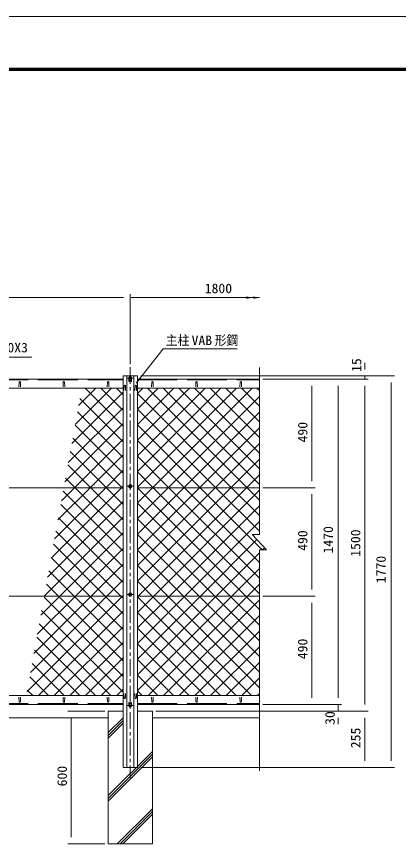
# Model space of a CAD drawing. Units: millimetres, scale not verified. Extents: x -4455 to 4455, y -3150 to 3150.
# Drawn here: x -1749 to -21, y -597 to 3150 of the extents above; entities that cross this region are included whole.
import ezdxf
from ezdxf.enums import TextEntityAlignment as Align

# ---------------------------------------------------------------- set-up
doc = ezdxf.new("R2010")
doc.units = ezdxf.units.MM
doc.header["$LTSCALE"] = 30
for name, pattern in [('DASHED', [7.5, 6, -1.5]), ('USER1', [2, 1.25, -0.25, 0.25, -0.25]), ('USER2', [4, 2.5, -0.5, 0.5, -0.5])]:
    doc.linetypes.add(name, pattern=pattern)
for name, color, linetype, lineweight in [('0-2_1部材', 3, 'Continuous', 18), ('0-3_中心線', 1, 'USER2', 18), ('0-5_6文字', 3, 'Continuous', 9), ('0-6_5寸法', 1, 'Continuous', 18), ('0-7_GL', 7, 'Continuous', 9), ('0-8_8部品', 3, 'Continuous', 18), ('0-9_4基礎', 4, 'Continuous', 18), ('0-B_2網', 4, 'Continuous', 18), ('0-E_D-TTL', 7, 'Continuous', 9)]:
    doc.layers.add(name, color=color, linetype=linetype, lineweight=lineweight)
doc.styles.add('ＭＳ ゴシック', font='')
doc.styles.get('ＭＳ ゴシック').set_extended_font_data('MS Gothic')

msp = doc.modelspace()

# ---------------------------------------------------------------- linework, layer by layer
at = {"layer": '0-2_1部材', "color": 4}
for p, q in [((-650.22, 1564.3), (-650.22, 807.99)), ((-682.22, 807.99), (-618.22, 739.06)), ((-650.22, 807.99), (-682.22, 807.99)), ((-650.22, 739.06), (-650.22, -260.47)), ((-650.22, 739.06), (-618.22, 739.06))]:
    msp.add_line(p, q, dxfattribs=at)
at = {"layer": '0-2_1部材', "color": 7, "lineweight": 9}
for p, q in [((-3001.93, 1510.18), (-1266.93, 1510.18)), ((-1266.93, 1525.18), (-1266.93, -244.82)), ((-1201.93, 1525.18), (-1266.93, 1525.18)), ((-1201.93, 1525.18), (-1201.93, -244.82)), ((-1201.93, 1510.18), (-650.22, 1510.18)), ((-3001.93, 1470.18), (-1266.93, 1470.18)), ((-1262.95, 1460.03), (-1262.2, 1480.53)), ((-1255.45, 1460.03), (-1256.2, 1480.53)), ((-1213.41, 1460.03), (-1212.66, 1480.53)), ((-1205.91, 1460.03), (-1206.66, 1480.53)), ((-1201.93, 1470.18), (-650.22, 1470.18)), ((-3001.93, 1020.18), (-1266.93, 1020.18)), ((-1201.93, 1020.18), (-650.22, 1020.18)), ((-3001.93, 530.18), (-1266.93, 530.18)), ((-1201.93, 530.18), (-650.22, 530.18)), ((-3001.93, 80.18), (-1266.93, 80.18)), ((-1262.95, 90.33), (-1262.2, 69.83)), ((-1255.45, 90.33), (-1256.2, 69.83)), ((-1213.41, 90.33), (-1212.66, 69.83)), ((-1205.91, 90.33), (-1206.66, 69.83)), ((-1201.93, 80.18), (-650.22, 80.18)), ((-3001.93, 40.18), (-1266.93, 40.18)), ((-1201.93, 40.18), (-650.22, 40.18)), ((-1266.93, -244.82), (-1201.93, -244.82))]:
    msp.add_line(p, q, dxfattribs=at)
at = {"layer": '0-2_1部材', "color": 1, "linetype": 'DASHED'}
for p, q in [((-3001.93, 1507.18), (-1266.93, 1507.18)), ((-1201.93, 1507.18), (-650.22, 1507.18)), ((-3001.93, 44.18), (-1266.93, 44.18)), ((-1201.93, 44.18), (-650.22, 44.18))]:
    msp.add_line(p, q, dxfattribs=at)
at = {"layer": '0-2_1部材'}
for p, q in [((-1250.43, 1525.18), (-1250.43, -244.82)), ((-1218.43, 1525.18), (-1218.43, -244.82)), ((-1738.18, 1476.68), (-1737.43, 1497.18)), ((-1730.68, 1476.68), (-1731.43, 1497.18)), ((-1538.18, 1476.68), (-1537.43, 1497.18)), ((-1530.68, 1476.68), (-1531.43, 1497.18)), ((-1338.18, 1476.68), (-1337.43, 1497.18)), ((-1330.68, 1476.68), (-1331.43, 1497.18)), ((-1138.18, 1476.68), (-1137.43, 1497.18)), ((-1130.68, 1476.68), (-1131.43, 1497.18)), ((-938.18, 1476.68), (-937.43, 1497.18)), ((-930.68, 1476.68), (-931.43, 1497.18)), ((-738.18, 1476.68), (-737.43, 1497.18)), ((-730.68, 1476.68), (-731.43, 1497.18)), ((-1738.18, 73.68), (-1737.43, 53.18)), ((-1730.68, 73.68), (-1731.43, 53.18)), ((-1538.18, 73.68), (-1537.43, 53.18)), ((-1530.68, 73.68), (-1531.43, 53.18)), ((-1338.18, 73.68), (-1337.43, 53.18)), ((-1330.68, 73.68), (-1331.43, 53.18)), ((-1138.18, 73.68), (-1137.43, 53.18)), ((-1130.68, 73.68), (-1131.43, 53.18)), ((-938.18, 73.68), (-937.43, 53.18)), ((-930.68, 73.68), (-931.43, 53.18)), ((-738.18, 73.68), (-737.43, 53.18)), ((-730.68, 73.68), (-731.43, 53.18))]:
    msp.add_line(p, q, dxfattribs=at)
for centre, start, end in [((-1734.43, 1497.18), 0, 180), ((-1534.43, 1497.18), 0, 180), ((-1334.43, 1497.18), 0, 180), ((-1134.43, 1497.18), 0, 180), ((-934.43, 1497.18), 0, 180), ((-734.43, 1497.18), 0, 180), ((-1734.43, 53.18), 180, 0), ((-1534.43, 53.18), 180, 0), ((-1334.43, 53.18), 180, 0), ((-1134.43, 53.18), 180, 0), ((-934.43, 53.18), 180, 0), ((-734.43, 53.18), 180, 0)]:
    msp.add_arc(centre, 3, start, end, dxfattribs=at)
at = {"layer": '0-2_1部材', "color": 7, "lineweight": 9}
for centre, start, end in [((-1259.2, 1480.53), 0, 180), ((-1209.66, 1480.53), 0, 180), ((-1259.2, 69.83), 180, 0), ((-1209.66, 69.83), 180, 0)]:
    msp.add_arc(centre, 3, start, end, dxfattribs=at)
at = {"layer": '0-3_中心線'}
msp.add_line((-1234.43, 1564.51), (-1234.43, -291.96), dxfattribs=at)
at = {"layer": '0-5_6文字', "color": 7}
for points in [[(-750.26, 1647.63), (-1085.79, 1647.63), (-1207.58, 1492.25)], [(-1679.67, 1610.42), (-2325.36, 1610.42), (-2387.26, 1488.61)]]:
    msp.add_lwpolyline(points, dxfattribs=at)
msp.add_solid([(-1208.82, 1490.67), (-1194.41, 1517.5), (-1186.21, 1511.07)], dxfattribs=at)
at = {"layer": '0-6_5寸法'}
for p, q in [((-3004.43, 1879.51), (-1264.43, 1879.51)), ((-1234.43, 1579.51), (-1234.43, 1894.51)), ((-1230, 1879.51), (-675.03, 1879.51)), ((-901.63, 1879.51), (-680.95, 1879.51)), ((-786.28, 1879.51), (-876.87, 1879.51)), ((-870.09, 1879.51), (-649.41, 1879.51)), ((-173.07, 1555.18), (-173.07, 1585.18)), ((-1186.93, 1525.18), (-158.07, 1525.18)), ((-1186.93, 1525.18), (-38.07, 1525.18)), ((-635.22, 1510.18), (-398.07, 1510.18)), ((-635.22, 1510.18), (-278.07, 1510.18)), ((-635.22, 1510.18), (-158.07, 1510.18)), ((-635.22, 1510.18), (-158.07, 1510.18)), ((-173.07, 1510.18), (-173.07, 1525.18)), ((-413.07, 1480.18), (-413.07, 1050.18)), ((-293.07, 1480.18), (-293.07, 70.18)), ((-173.07, 1480.18), (-173.07, 40.18)), ((-173.07, 1480.18), (-173.07, 1450.18)), ((-53.07, 1495.18), (-53.07, -214.82)), ((-635.22, 1020.18), (-398.07, 1020.18)), ((-635.22, 1020.18), (-398.07, 1020.18)), ((-413.07, 990.18), (-413.07, 560.18)), ((-635.22, 530.18), (-398.07, 530.18)), ((-635.22, 530.18), (-398.07, 530.18)), ((-413.07, 500.18), (-413.07, 70.18)), ((-293.07, 70.18), (-293.07, 100.18)), ((-635.22, 40.18), (-278.07, 40.18)), ((-635.22, 40.18), (-278.07, 40.18)), ((-635.22, 40.18), (-398.07, 40.18)), ((-293.07, 40.18), (-293.07, 10.18)), ((-1349.43, 10.18), (-1516.59, 10.18)), ((-1119.43, 10.18), (-278.07, 10.18)), ((-1119.43, 10.18), (-158.07, 10.18)), ((-1119.43, 10.18), (-158.07, 10.18)), ((-1501.59, -19.82), (-1501.59, -559.82)), ((-293.07, -19.82), (-293.07, -49.82)), ((-173.07, -19.82), (-173.07, -214.82)), ((-1186.93, -244.82), (-158.07, -244.82)), ((-1186.93, -244.82), (-38.07, -244.82)), ((-1349.43, -589.82), (-1516.59, -589.82))]:
    msp.add_line(p, q, dxfattribs=at)
for points in [[(-678.95, 1879.51), (-708.95, 1874.3), (-708.95, 1884.72)], [(-647.41, 1879.51), (-677.41, 1874.3), (-677.41, 1884.72)]]:
    msp.add_solid(points, dxfattribs=at)
at = {"layer": '0-7_GL'}
for p, q in [((-2934.43, -19.82), (-1334.43, -19.82)), ((-1134.43, -19.82), (-650.22, -19.82))]:
    msp.add_line(p, q, dxfattribs=at)
at = {"layer": '0-8_8部品', "color": 1, "linetype": 'USER1'}
for p, q in [((-1247.86, 1514.63), (-1220.98, 1514.63)), ((-1247.87, 1026.61), (-1220.99, 1026.61)), ((-1247.87, 536.61), (-1220.99, 536.61)), ((-1247.86, 35.73), (-1220.98, 35.73))]:
    msp.add_line(p, q, dxfattribs=at)
at = {"layer": '0-8_8部品', "color": 7, "lineweight": 9}
for p, q in [((-1240.68, 1511.88), (-1240.68, 1500.95)), ((-1239.86, 1510.45), (-1240.68, 1510.45)), ((-1238.68, 1505.95), (-1240.68, 1505.95)), ((-1238.68, 1500.95), (-1240.68, 1500.95)), ((-1238.68, 1508.41), (-1238.68, 1500.95)), ((-1238.68, 1506.18), (-1230.18, 1506.18)), ((-1230.18, 1505.95), (-1228.18, 1505.95)), ((-1229, 1510.45), (-1228.18, 1510.45)), ((-1228.18, 1511.88), (-1228.18, 1500.95)), ((-1240.68, 38.48), (-1240.68, 49.41)), ((-1238.68, 44.41), (-1240.68, 44.41)), ((-1239.86, 39.91), (-1240.68, 39.91)), ((-1238.68, 44.18), (-1230.18, 44.18)), ((-1230.18, 49.41), (-1228.18, 49.41)), ((-1230.18, 41.95), (-1230.18, 49.41)), ((-1230.18, 44.41), (-1228.18, 44.41)), ((-1229, 39.91), (-1228.18, 39.91)), ((-1228.18, 38.48), (-1228.18, 49.41))]:
    msp.add_line(p, q, dxfattribs=at)
at = {"layer": '0-8_8部品'}
for points in [[(-1226.59, 1514.63), (-1230.51, 1521.42), (-1238.35, 1521.42), (-1242.27, 1514.63), (-1238.35, 1507.84), (-1230.51, 1507.84)], [(-1226.6, 1026.61), (-1230.52, 1033.4), (-1238.36, 1033.4), (-1242.28, 1026.61), (-1238.36, 1019.82), (-1230.52, 1019.82)], [(-1226.6, 536.61), (-1230.52, 543.4), (-1238.36, 543.4), (-1242.28, 536.61), (-1238.36, 529.82), (-1230.52, 529.82)], [(-1226.59, 35.73), (-1230.51, 28.94), (-1238.35, 28.94), (-1242.27, 35.73), (-1238.35, 42.52), (-1230.51, 42.52)]]:
    msp.add_lwpolyline(points, close=True, dxfattribs=at)
at = {"layer": '0-8_8部品', "color": 7, "lineweight": 9}
for points in [[(-1230.18, 1508.41), (-1230.18, 1500.95), (-1228.18, 1500.95)], [(-1238.68, 41.95), (-1238.68, 49.41), (-1240.68, 49.41)]]:
    msp.add_lwpolyline(points, dxfattribs=at)
at = {"layer": '0-8_8部品'}
for centre in [(-1234.43, 1514.63), (-1234.44, 1026.61), (-1234.44, 536.61), (-1234.43, 35.73)]:
    msp.add_circle(centre, 6.8, dxfattribs=at)
at = {"layer": '0-9_4基礎', "color": 7, "lineweight": 9}
for p, q in [((-1334.43, 10.18), (-1266.93, 10.18)), ((-1334.43, 10.18), (-1334.43, -589.82)), ((-1201.93, 10.18), (-1134.43, 10.18)), ((-1134.43, 10.18), (-1134.43, -589.82)), ((-1334.43, -589.82), (-1134.43, -589.82))]:
    msp.add_line(p, q, dxfattribs=at)
at = {"layer": '0-9_4基礎'}
for p, q in [((-1334.43, -87.31), (-1266.93, -19.81)), ((-1334.43, -99.81), (-1266.93, -32.31)), ((-1334.43, -112.31), (-1266.93, -44.81)), ((-1334.43, -371.91), (-1134.43, -171.91)), ((-1334.43, -384.41), (-1134.43, -184.41)), ((-1334.43, -396.91), (-1134.43, -196.91)), ((-1293.04, -589.82), (-1134.43, -431.21)), ((-1280.54, -589.82), (-1134.43, -443.71)), ((-1268.04, -589.82), (-1134.43, -456.21))]:
    msp.add_line(p, q, dxfattribs=at)
at = {"layer": '0-B_2網'}
for p, q in [((-1483.74, 1306.12), (-1319.68, 1470.18)), ((-1468.18, 1392.4), (-1390.39, 1470.18)), ((-1266.93, 1298.32), (-1438.79, 1470.18)), ((-1266.93, 1369.03), (-1368.08, 1470.18)), ((-1266.93, 1439.74), (-1297.37, 1470.18)), ((-1201.93, 1446.51), (-1178.26, 1470.18)), ((-1201.93, 1375.8), (-1107.55, 1470.18)), ((-1201.93, 1305.09), (-1036.84, 1470.18)), ((-1201.93, 1234.38), (-966.13, 1470.18)), ((-1201.93, 1163.67), (-895.42, 1470.18)), ((-1201.93, 1092.96), (-824.71, 1470.18)), ((-1201.93, 1022.25), (-753.99, 1470.18)), ((-650.22, 1035.16), (-1085.24, 1470.18)), ((-650.22, 1105.87), (-1014.53, 1470.18)), ((-650.22, 1176.58), (-943.82, 1470.18)), ((-650.22, 1247.29), (-873.11, 1470.18)), ((-650.22, 1318.01), (-802.4, 1470.18)), ((-650.22, 1388.72), (-731.69, 1470.18)), ((-650.22, 1459.43), (-660.98, 1470.18)), ((-1499.31, 1219.85), (-1266.93, 1452.22)), ((-1062.57, 1020.18), (-650.22, 1432.53)), ((-1266.93, 1227.61), (-1462.6, 1423.28)), ((-1514.87, 1133.57), (-1266.93, 1381.51)), ((-1266.93, 1156.89), (-1473.41, 1363.38)), ((-991.86, 1020.18), (-650.22, 1361.82)), ((-1530.43, 1047.3), (-1266.93, 1310.8)), ((-1266.93, 1086.18), (-1484.22, 1303.47)), ((-921.15, 1020.18), (-650.22, 1291.11)), ((-1271.64, 1020.18), (-1495.03, 1243.57)), ((-1486.84, 1020.18), (-1266.93, 1240.09)), ((-850.44, 1020.18), (-650.22, 1220.4)), ((-1342.35, 1020.18), (-1505.83, 1183.67)), ((-1416.13, 1020.18), (-1266.93, 1169.38)), ((-1059.5, 1020.18), (-1201.93, 1162.61)), ((-779.73, 1020.18), (-650.22, 1149.69)), ((-1413.06, 1020.18), (-1516.64, 1123.76)), ((-1345.42, 1020.18), (-1266.93, 1098.67)), ((-1130.22, 1020.18), (-1201.93, 1091.89)), ((-1483.77, 1020.18), (-1527.45, 1063.86)), ((-1592.69, 702.2), (-1274.71, 1020.18)), ((-1577.13, 788.47), (-1345.42, 1020.18)), ((-1561.56, 874.75), (-1416.13, 1020.18)), ((-1546, 961.02), (-1486.84, 1020.18)), ((-1266.93, 803.34), (-1483.77, 1020.18)), ((-1266.93, 874.05), (-1413.06, 1020.18)), ((-1266.93, 944.76), (-1342.35, 1020.18)), ((-1274.71, 1020.18), (-1266.93, 1027.96)), ((-1266.93, 1015.47), (-1271.64, 1020.18)), ((-1201.93, 880.83), (-1062.57, 1020.18)), ((-1201.93, 810.12), (-991.86, 1020.18)), ((-1201.93, 739.4), (-921.15, 1020.18)), ((-1201.93, 668.69), (-850.44, 1020.18)), ((-1201.93, 597.98), (-779.73, 1020.18)), ((-650.22, 540.19), (-1130.22, 1020.18)), ((-650.22, 610.9), (-1059.5, 1020.18)), ((-1266.93, 732.63), (-1538.25, 1003.95)), ((-1128.31, 530.18), (-650.22, 1008.27)), ((-1608.26, 615.92), (-1266.93, 957.25)), ((-1266.93, 661.92), (-1549.06, 944.05)), ((-781.64, 530.18), (-1201.93, 950.47)), ((-1057.6, 530.18), (-650.22, 937.56)), ((-1266.93, 591.21), (-1559.87, 884.15)), ((-852.35, 530.18), (-1201.93, 879.76)), ((-986.89, 530.18), (-650.22, 866.85)), ((-1276.61, 530.18), (-1570.67, 824.24)), ((-1552.57, 530.18), (-1266.93, 815.83)), ((-923.06, 530.18), (-1201.93, 809.05)), ((-1347.32, 530.18), (-1581.48, 764.34)), ((-1481.86, 530.18), (-1266.93, 745.12)), ((-993.77, 530.18), (-1201.93, 738.34)), ((-636.58, 739.06), (-627.06, 748.58)), ((-1418.03, 530.18), (-1592.29, 704.44)), ((-1488.74, 530.18), (-1603.09, 644.53)), ((-1411.15, 530.18), (-1266.93, 674.4)), ((-1340.44, 530.18), (-1266.93, 603.69)), ((-1701.64, 98.27), (-1269.73, 530.18)), ((-1686.08, 184.55), (-1340.44, 530.18)), ((-1670.51, 270.82), (-1411.15, 530.18)), ((-1654.95, 357.1), (-1481.86, 530.18)), ((-1639.38, 443.37), (-1552.57, 530.18)), ((-1266.93, 166.95), (-1624.71, 524.72)), ((-1266.93, 308.37), (-1488.74, 530.18)), ((-1266.93, 379.08), (-1418.03, 530.18)), ((-1266.93, 449.79), (-1347.32, 530.18)), ((-1266.93, 520.5), (-1276.61, 530.18)), ((-1269.73, 530.18), (-1266.93, 532.98)), ((-1201.93, 456.56), (-1128.31, 530.18)), ((-1201.93, 385.85), (-1057.6, 530.18)), ((-1201.93, 315.14), (-986.89, 530.18)), ((-755.9, 80.18), (-1201.93, 526.21)), ((-650.22, 186.63), (-993.77, 530.18)), ((-650.22, 257.35), (-923.06, 530.18)), ((-650.22, 328.06), (-852.35, 530.18)), ((-650.22, 398.77), (-781.64, 530.18)), ((-1083.33, 80.18), (-650.22, 513.29)), ((-1649.02, 80.18), (-1266.93, 462.27)), ((-1266.93, 96.23), (-1635.51, 464.82)), ((-826.61, 80.18), (-1201.93, 455.5)), ((-1012.62, 80.18), (-650.22, 442.58)), ((-1321.59, 80.18), (-1646.32, 404.92)), ((-1578.31, 80.18), (-1266.93, 391.56)), ((-897.32, 80.18), (-1201.93, 384.79)), ((-1392.3, 80.18), (-1657.13, 345.01)), ((-941.91, 80.18), (-650.22, 371.87)), ((-1507.6, 80.18), (-1266.93, 320.85)), ((-968.03, 80.18), (-1201.93, 314.08)), ((-871.2, 80.18), (-650.22, 301.16)), ((-1463.01, 80.18), (-1667.94, 285.11)), ((-1533.72, 80.18), (-1678.74, 225.21)), ((-1436.89, 80.18), (-1266.93, 250.14)), ((-1038.74, 80.18), (-1201.93, 243.37)), ((-800.49, 80.18), (-650.22, 230.45)), ((-1604.43, 80.18), (-1689.55, 165.3)), ((-1366.18, 80.18), (-1266.93, 179.43)), ((-1109.45, 80.18), (-1201.93, 172.66)), ((-729.78, 80.18), (-650.22, 159.74)), ((-1675.14, 80.18), (-1700.36, 105.4)), ((-1295.47, 80.18), (-1266.93, 108.72)), ((-1180.16, 80.18), (-1201.93, 101.95)), ((-659.07, 80.18), (-650.22, 89.03))]:
    msp.add_line(p, q, dxfattribs=at)
for points in [[(-1201.93, 951.54), (-1133.28, 1020.18), (-683.28, 1470.18)], [(-650.22, 964.45), (-705.95, 1020.18), (-1155.95, 1470.18)], [(-650.22, 893.74), (-776.66, 1020.18), (-1201.93, 1445.45)], [(-650.22, 823.03), (-847.37, 1020.18), (-1201.93, 1374.74)], [(-636.97, 739.06), (-918.08, 1020.18), (-1201.93, 1304.03)], [(-650.22, 681.61), (-988.79, 1020.18), (-1201.93, 1233.32)], [(-1201.93, 527.27), (-1199.02, 530.18), (-709.02, 1020.18), (-650.22, 1078.98)], [(-650.22, 469.48), (-710.93, 530.18), (-1200.93, 1020.18), (-1201.93, 1021.18)], [(-1623.82, 529.65), (-1623.28, 530.18), (-1266.93, 886.54)], [(-1201.93, 244.43), (-916.18, 530.18), (-661.11, 785.25)], [(-1201.93, 173.72), (-845.47, 530.18), (-650.22, 725.43)], [(-650.22, 115.92), (-1064.48, 530.18), (-1201.93, 667.63)], [(-1201.93, 103.01), (-774.76, 530.18), (-650.22, 654.72)], [(-1266.93, 237.66), (-1559.45, 530.18), (-1613.9, 584.63)], [(-685.19, 80.18), (-1135.19, 530.18), (-1201.93, 596.92)], [(-1154.05, 80.18), (-704.05, 530.18), (-650.22, 584)]]:
    msp.add_lwpolyline(points, dxfattribs=at)
at = {"layer": '0-E_D-TTL', "color": 2, "lineweight": 18}
msp.add_lwpolyline([(-4454.85, 3150.21), (4454.85, 3150.21), (4454.85, -3150.21), (-4454.85, -3150.21)], close=True, dxfattribs=at)
at = {"layer": '0-E_D-TTL'}
for points in [[(-4168.47, 2916.87), (4168.47, 2916.87), (4168.47, -2916.87), (-4168.47, -2916.87)], [(-4165.81, 2914.21), (4165.81, 2914.21), (4165.81, -2914.21), (-4165.81, -2914.21)], [(-4163.16, 2911.56), (4163.16, 2911.56), (4163.16, -2911.56), (-4163.16, -2911.56)], [(-4160.51, 2908.91), (4160.51, 2908.91), (4160.51, -2908.91), (-4160.51, -2908.91)], [(-4157.86, 2906.26), (4157.86, 2906.26), (4157.86, -2906.26), (-4157.86, -2906.26)]]:
    msp.add_lwpolyline(points, close=True, dxfattribs=at)

# ---------------------------------------------------------------- texts
at = {"layer": '0-5_6文字', "style": 'ＭＳ ゴシック'}
for s, width, p in [('主柱', 0.9, (-1073.52, 1652)), ('VAB', 1.05, (-956.85, 1651.82)), ('形鋼', 0.9, (-852.28, 1652)), ('L-40X40X3', 1.05, (-1976.09, 1618.98))]:
    msp.add_text(s, height=43.33, dxfattribs=dict(at, width=width)).set_placement(p, align=Align.BOTTOM_LEFT)
at = {"layer": '0-6_5寸法', "color": 3, "style": 'ＭＳ ゴシック', "width": 1.05}
msp.add_text('1800', height=43.33, dxfattribs=at).set_placement((-897.42, 1886.6), align=Align.BOTTOM_LEFT)
for s, p in [('15', (-175.95, 1543.34)), ('490', (-419.75, 1224.68)), ('1470', (-304.25, 722.58)), ('1500', (-180.36, 707.66)), ('490', (-419.75, 734.68)), ('1770', (-65.14, 588.32)), ('490', (-419.75, 244.68)), ('30', (-296.17, -52.37)), ('255', (-179.75, -157.82)), ('600', (-1508.27, -330.32))]:
    msp.add_text(s, height=43.33, rotation=90, dxfattribs=at).set_placement(p, align=Align.BOTTOM_LEFT)

doc.saveas('drawing.dxf')
